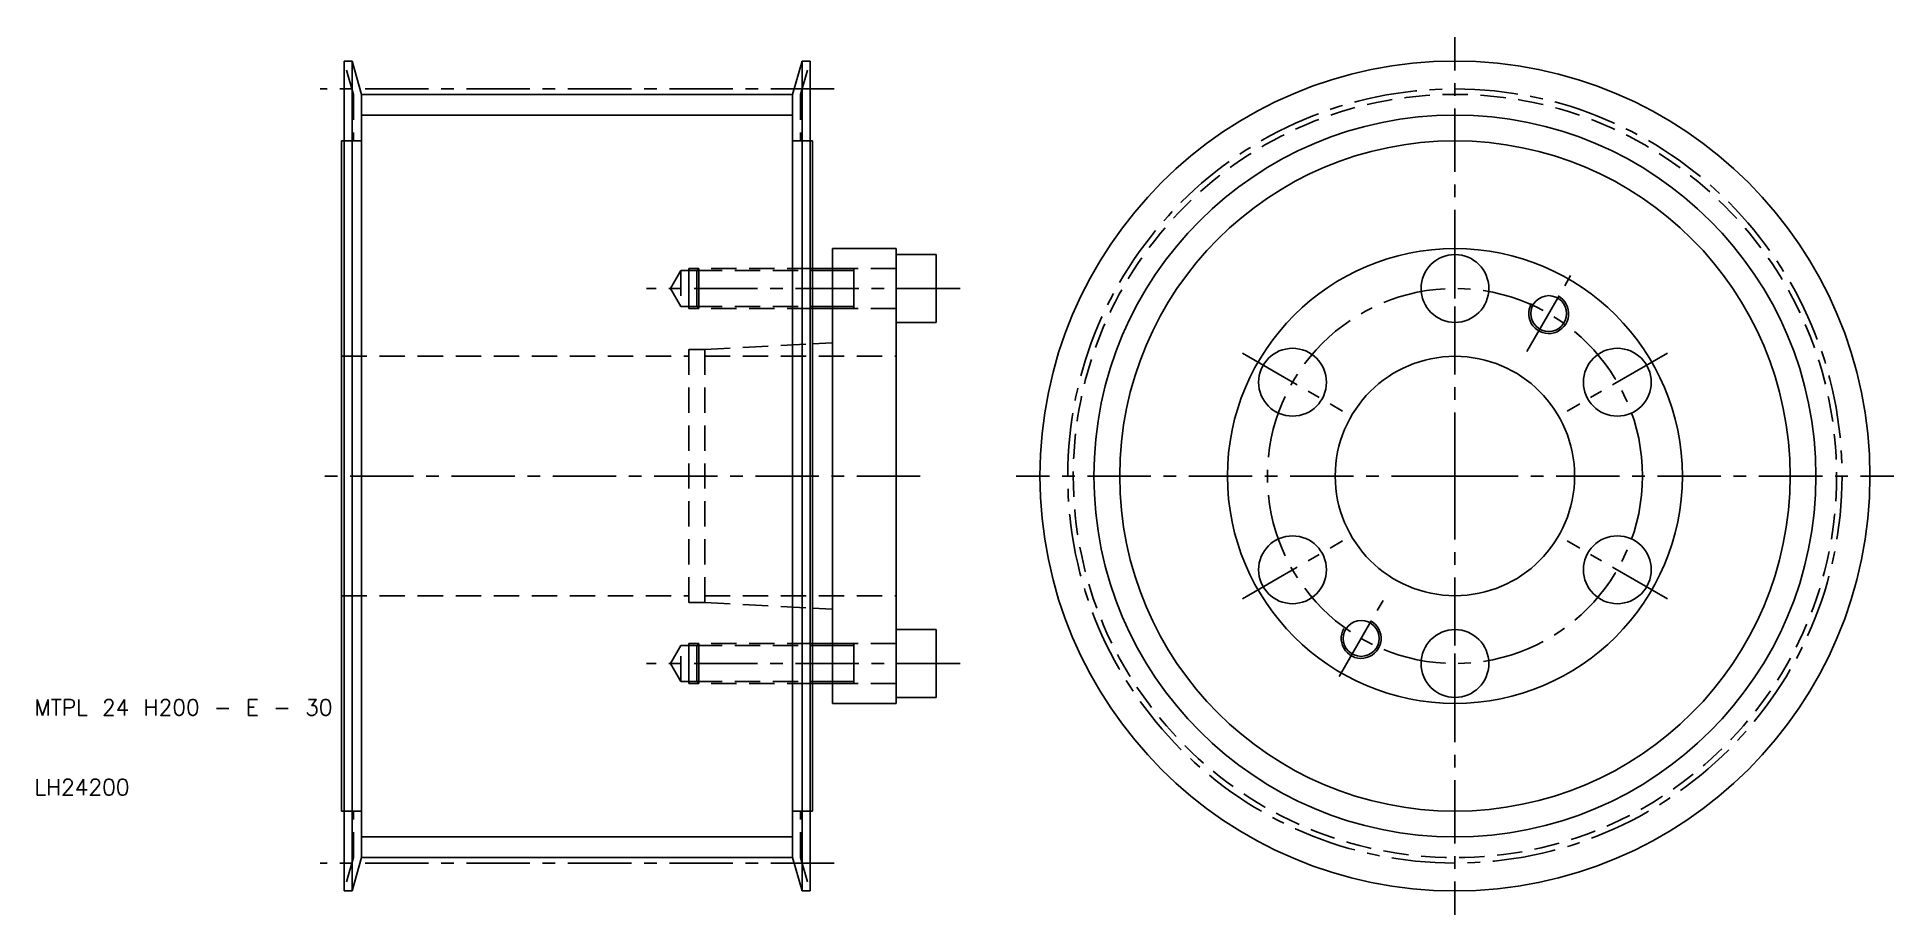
# Model space of a CAD drawing. Extents: x 10 to 243, y -5 to 105.
import ezdxf

# ---------------------------------------------------------------- set-up
doc = ezdxf.new("R2010")
doc.units = 0
doc.header["$LTSCALE"] = 0.25
doc.linetypes.add('CENTER', pattern=[50.8, 31.75, -6.35, 6.35, -6.35])
doc.linetypes.add('DASHED', pattern=[19.05, 12.7, -6.35])
doc.layers.get('0').update_dxf_attribs({"linetype": 'CONTINUOUS'})
doc.layers.add('CENTER', color=1, linetype='CENTER')
doc.styles.get("Standard").update_dxf_attribs({"font": 'txt.shx'})

msp = doc.modelspace()

# ---------------------------------------------------------------- linework, layer by layer
at = {"color": 3, "linetype": 'DASHED'}
for p, q in [((50, 97.825), (48.8, 102)), ((106, 97.825), (107.2, 102)), ((50, 97.825), (50, 92)), ((106, 97.825), (106, 92)), ((51, 92), (48.8, 92)), ((105, 92), (107.2, 92)), ((91, 75.75), (89.700962, 73.5)), ((91, 75.75), (91, 71.25)), ((93, 75.75), (91, 75.75)), ((92, 76), (92, 73.5)), ((93.25, 76), (92, 76)), ((93.25, 76), (93, 75.75)), ((93, 75.75), (93, 73.5)), ((93, 75.75), (107.5, 75.75)), ((93.25, 76), (93.25, 73.5)), ((107.5, 76), (93.25, 76)), ((118, 76), (110, 76)), ((110, 75.75), (112.666667, 75.75)), ((112.666667, 76), (112.666667, 73.5)), ((91, 71.25), (89.700962, 73.5)), ((92, 71), (92, 73.5)), ((93, 71.25), (93, 73.5)), ((93.25, 71), (93.25, 73.5)), ((112.666667, 71), (112.666667, 73.5)), ((93, 71.25), (91, 71.25)), ((93.25, 71), (92, 71)), ((93, 71.25), (107.5, 71.25)), ((93.25, 71), (93, 71.25)), ((107.5, 71), (93.25, 71)), ((110, 71.25), (112.666667, 71.25)), ((118, 71), (110, 71)), ((92, 65.85), (94, 65.85)), ((92, 65.85), (92, 50)), ((94, 65.85), (107.5, 66.567187)), ((94, 65.85), (94, 50)), ((48.5, 65), (92, 65)), ((94, 65), (118, 65)), ((92, 34.15), (92, 50)), ((94, 34.15), (94, 50)), ((48.5, 35), (92, 35)), ((94, 35), (118, 35)), ((92, 34.15), (94, 34.15)), ((94, 34.15), (107.5, 33.432812)), ((91, 28.75), (89.700962, 26.5)), ((91, 24.25), (91, 28.75)), ((93, 28.75), (91, 28.75)), ((92, 29), (92, 26.5)), ((93.25, 29), (92, 29)), ((93.25, 29), (93, 28.75)), ((93, 28.75), (93, 26.5)), ((93, 28.75), (107.5, 28.75)), ((93.25, 29), (93.25, 26.5)), ((107.5, 29), (93.25, 29)), ((118, 29), (110, 29)), ((110, 28.75), (112.666667, 28.75)), ((112.666667, 29), (112.666667, 26.5)), ((91, 24.25), (89.700962, 26.5)), ((92, 24), (92, 26.5)), ((93, 24.25), (93, 26.5)), ((93.25, 24), (93.25, 26.5)), ((112.666667, 24), (112.666667, 26.5)), ((93, 24.25), (91, 24.25)), ((93.25, 24), (92, 24)), ((93, 24.25), (107.5, 24.25)), ((93.25, 24), (93, 24.25)), ((107.5, 24), (93.25, 24)), ((110, 24.25), (112.666667, 24.25)), ((118, 24), (110, 24)), ((51, 8), (48.8, 8)), ((50, 2.175), (50, 8)), ((105, 8), (107.2, 8)), ((106, 2.175), (106, 8)), ((50, 2.175), (48.8, -2)), ((106, 2.175), (107.2, -2))]:
    msp.add_line(p, q, dxfattribs=at)
for p, q in [((48.8, 102), (48.8, 92)), ((49.8, 102), (48.8, 102)), ((49.8, 102), (49.8, -2)), ((51, 97.825), (49.8, 102)), ((105, 97.825), (106.2, 102)), ((106.2, 102), (106.2, -2)), ((106.2, 102), (107.2, 102)), ((107.2, 102), (107.2, 92)), ((105, 97.825), (51, 97.825)), ((51, 97.825), (51, 92)), ((105, 97.825), (105, 92)), ((48.5, 92), (48.5, 50)), ((48.8, 92), (48.5, 92)), ((48.8, 92), (48.8, 50)), ((51, 92), (51, 8)), ((105, 92), (105, 8)), ((107.2, 92), (107.2, 50)), ((107.2, 92), (107.5, 92)), ((107.5, 92), (107.5, 76)), ((110, 78.5), (118, 78.5)), ((110, 78.5), (110, 76)), ((118, 78.5), (118, 77.75)), ((118, 77.75), (118, 69.25)), ((118, 77.75), (123, 77.75)), ((123, 77.75), (123, 73.5)), ((107.5, 76), (107.5, 71)), ((110, 76), (107.5, 76)), ((110, 76), (110, 71)), ((123, 69.25), (123, 73.5)), ((107.5, 29), (107.5, 71)), ((110, 71), (107.5, 71)), ((110, 29), (110, 71)), ((118, 69.25), (118, 50)), ((118, 69.25), (123, 69.25)), ((110, 66.7), (107.5, 66.567187)), ((48.5, 8), (48.5, 50)), ((48.8, 8), (48.8, 50)), ((107.2, 8), (107.2, 50)), ((118, 30.75), (118, 50)), ((110, 33.3), (107.5, 33.432812)), ((118, 22.25), (118, 30.75)), ((118, 30.75), (123, 30.75)), ((123, 30.75), (123, 26.5)), ((107.5, 24), (107.5, 29)), ((110, 29), (107.5, 29)), ((110, 24), (110, 29)), ((123, 22.25), (123, 26.5)), ((107.5, 8), (107.5, 24)), ((110, 24), (107.5, 24)), ((110, 21.5), (110, 24)), ((110, 21.5), (118, 21.5)), ((118, 22.25), (123, 22.25)), ((118, 21.5), (118, 22.25)), ((48.8, 8), (48.5, 8)), ((48.8, -2), (48.8, 8)), ((51, 2.175), (51, 8)), ((105, 2.175), (105, 8)), ((107.2, -2), (107.2, 8)), ((107.2, 8), (107.5, 8)), ((51, 2.175), (49.8, -2)), ((105, 2.175), (51, 2.175)), ((105, 2.175), (106.2, -2)), ((49.8, -2), (48.8, -2)), ((106.2, -2), (107.2, -2))]:
    msp.add_line(p, q)
at = {"color": 3}
for p, q in [((105, 95.235), (51, 95.235)), ((110, 75.75), (107.5, 75.75)), ((110, 71.25), (107.5, 71.25)), ((110, 28.75), (107.5, 28.75)), ((110, 24.25), (107.5, 24.25)), ((105, 4.765), (51, 4.765))]:
    msp.add_line(p, q, dxfattribs=at)
for centre, radius in [((188, 50), 52), ((188, 50), 42), ((188, 50), 28.5), ((188, 50), 28.5), ((188, 73.5), 4.25), ((199.75, 70.351597), 2.25), ((167.648403, 61.75), 4.25), ((208.351597, 61.75), 4.25), ((188, 50), 15), ((167.648403, 38.25), 4.25), ((208.351597, 38.25), 4.25), ((176.25, 29.648403), 2.25), ((188, 26.5), 4.25)]:
    msp.add_circle(centre, radius)
at = {"color": 3, "linetype": 'DASHED'}
msp.add_circle((188, 50), 47.825, dxfattribs=at)
at = {"color": 3}
msp.add_circle((188, 50), 45.235, dxfattribs=at)
for centre in [(199.75, 70.351597), (176.25, 29.648403)]:
    msp.add_arc(centre, 2.5, 150, 62, dxfattribs=at)
at = {"layer": 'CENTER', "color": 1, "linetype": 'CENTER'}
for p, q in [((188, 50), (188, 105)), ((110.2, 98.51), (45.8, 98.51)), ((188, 80.75), (188, 66.25)), ((197, 65.588457), (202.5, 75.114737)), ((126, 73.5), (86.700962, 73.5)), ((161.369719, 65.375), (173.927087, 58.125)), ((214.630281, 65.375), (202.072913, 58.125)), ((121, 50), (45.5, 50)), ((188, 50), (133, 50)), ((188, 50), (243, 50)), ((188, 50), (188, -5)), ((161.369719, 34.625), (173.927087, 41.875)), ((214.630281, 34.625), (202.072913, 41.875)), ((173.5, 24.885263), (179, 34.411543)), ((188, 19.25), (188, 33.75)), ((126, 26.5), (86.700962, 26.5)), ((110.2, 1.49), (45.8, 1.49))]:
    msp.add_line(p, q, dxfattribs=at)
for radius in [48.51, 23.5]:
    msp.add_circle((188, 50), radius, dxfattribs=at)

# ---------------------------------------------------------------- texts
for s, p in [('MTPL 24 H200 - E - 30', (10, 20)), ('LH24200', (10, 10))]:
    msp.add_text(s, height=2).set_placement(p)

doc.saveas('drawing.dxf')
